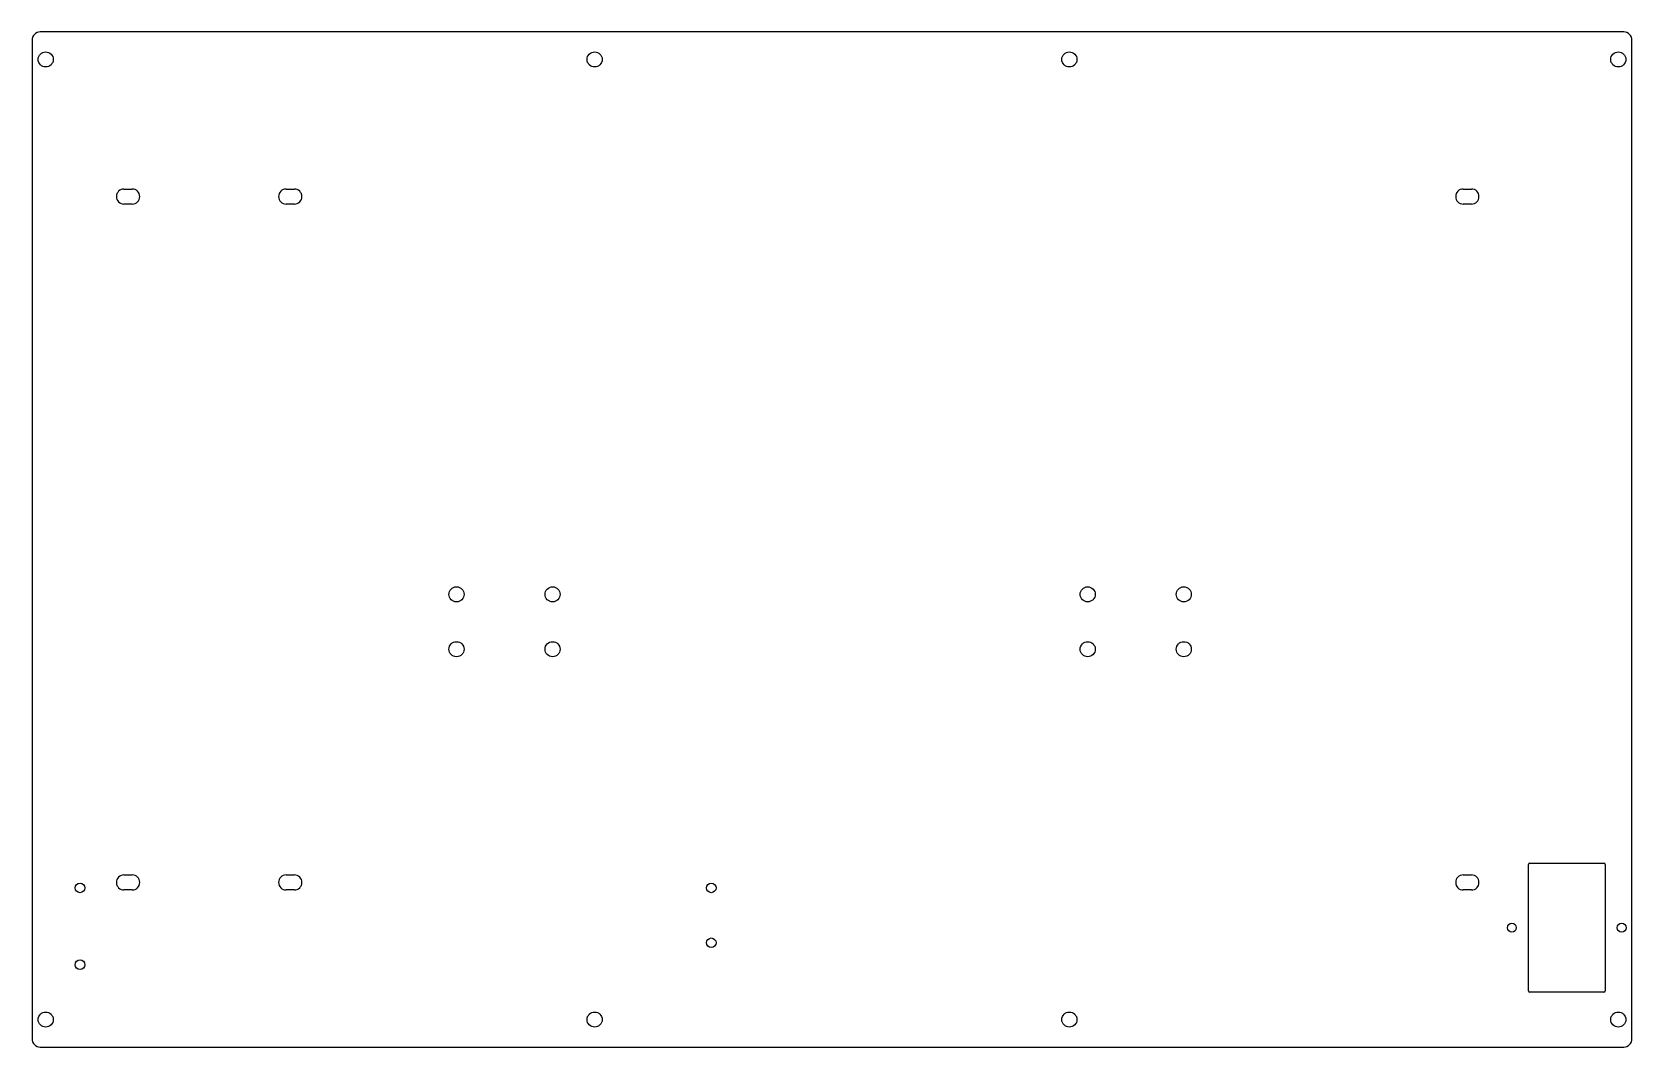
# Model space of a CAD drawing. Header units: millimetres. Extents: x -3 to 580, y 0 to 370.
import ezdxf

# ---------------------------------------------------------------- set-up
doc = ezdxf.new("R2010")
doc.units = ezdxf.units.MM

msp = doc.modelspace()

# ---------------------------------------------------------------- linework, layer by layer
for p, q in [((577, 370), (0, 370)), ((-3, 367), (-3, 3)), ((580, 3), (580, 367)), ((30.5, 312.75), (33.5, 312.75)), ((89.61, 312.75), (92.61, 312.75)), ((518.5, 312.75), (521.5, 312.75)), ((33.5, 307.25), (30.5, 307.25)), ((92.61, 307.25), (89.61, 307.25)), ((521.5, 307.25), (518.5, 307.25)), ((542.25, 20.5), (542.25, 66.5)), ((542.75, 67), (569.75, 67)), ((570.25, 66.5), (570.25, 20.5)), ((30.5, 62.75), (33.5, 62.75)), ((89.61, 62.75), (92.61, 62.75)), ((518.5, 62.75), (521.5, 62.75)), ((33.5, 57.25), (30.5, 57.25)), ((92.61, 57.25), (89.61, 57.25)), ((521.5, 57.25), (518.5, 57.25)), ((569.75, 20), (542.75, 20)), ((0, 0), (577, 0))]:
    msp.add_line(p, q)
for centre, radius in [((2, 360), 2.75), ((202, 360), 2.75), ((375, 360), 2.75), ((575, 360), 2.75), ((151.68, 165), 2.75), ((186.68, 165), 2.75), ((381.68, 165), 2.75), ((416.68, 165), 2.75), ((151.68, 145), 2.75), ((186.68, 145), 2.75), ((381.68, 145), 2.75), ((416.68, 145), 2.75), ((14.5, 58), 1.75), ((244.5, 58), 1.75), ((536.25, 43.5), 1.6), ((576.25, 43.5), 1.6), ((244.5, 38), 1.75), ((14.5, 30), 1.75), ((2, 10), 2.75), ((202, 10), 2.75), ((375, 10), 2.75), ((575, 10), 2.75)]:
    msp.add_circle(centre, radius)
for centre, radius, start, end in [((0, 367), 3, 90, 180), ((577, 367), 3, 0, 90), ((30.5, 310), 2.75, 90, 270), ((33.5, 310), 2.75, 270, 90), ((89.61, 310), 2.75, 90, 270), ((92.61, 310), 2.75, 270, 90), ((518.5, 310), 2.75, 90, 270), ((521.5, 310), 2.75, 270, 90), ((542.75, 66.5), 0.5, 90, 180), ((569.75, 66.5), 0.5, 0, 90), ((30.5, 60), 2.75, 90, 270), ((33.5, 60), 2.75, 270, 90), ((89.61, 60), 2.75, 90, 270), ((92.61, 60), 2.75, 270, 90), ((518.5, 60), 2.75, 90, 270), ((521.5, 60), 2.75, 270, 90), ((542.75, 20.5), 0.5, 180, 270), ((569.75, 20.5), 0.5, 270, 0), ((0, 3), 3, 180, 270), ((577, 3), 3, 270, 0)]:
    msp.add_arc(centre, radius, start, end)

doc.saveas('drawing.dxf')
